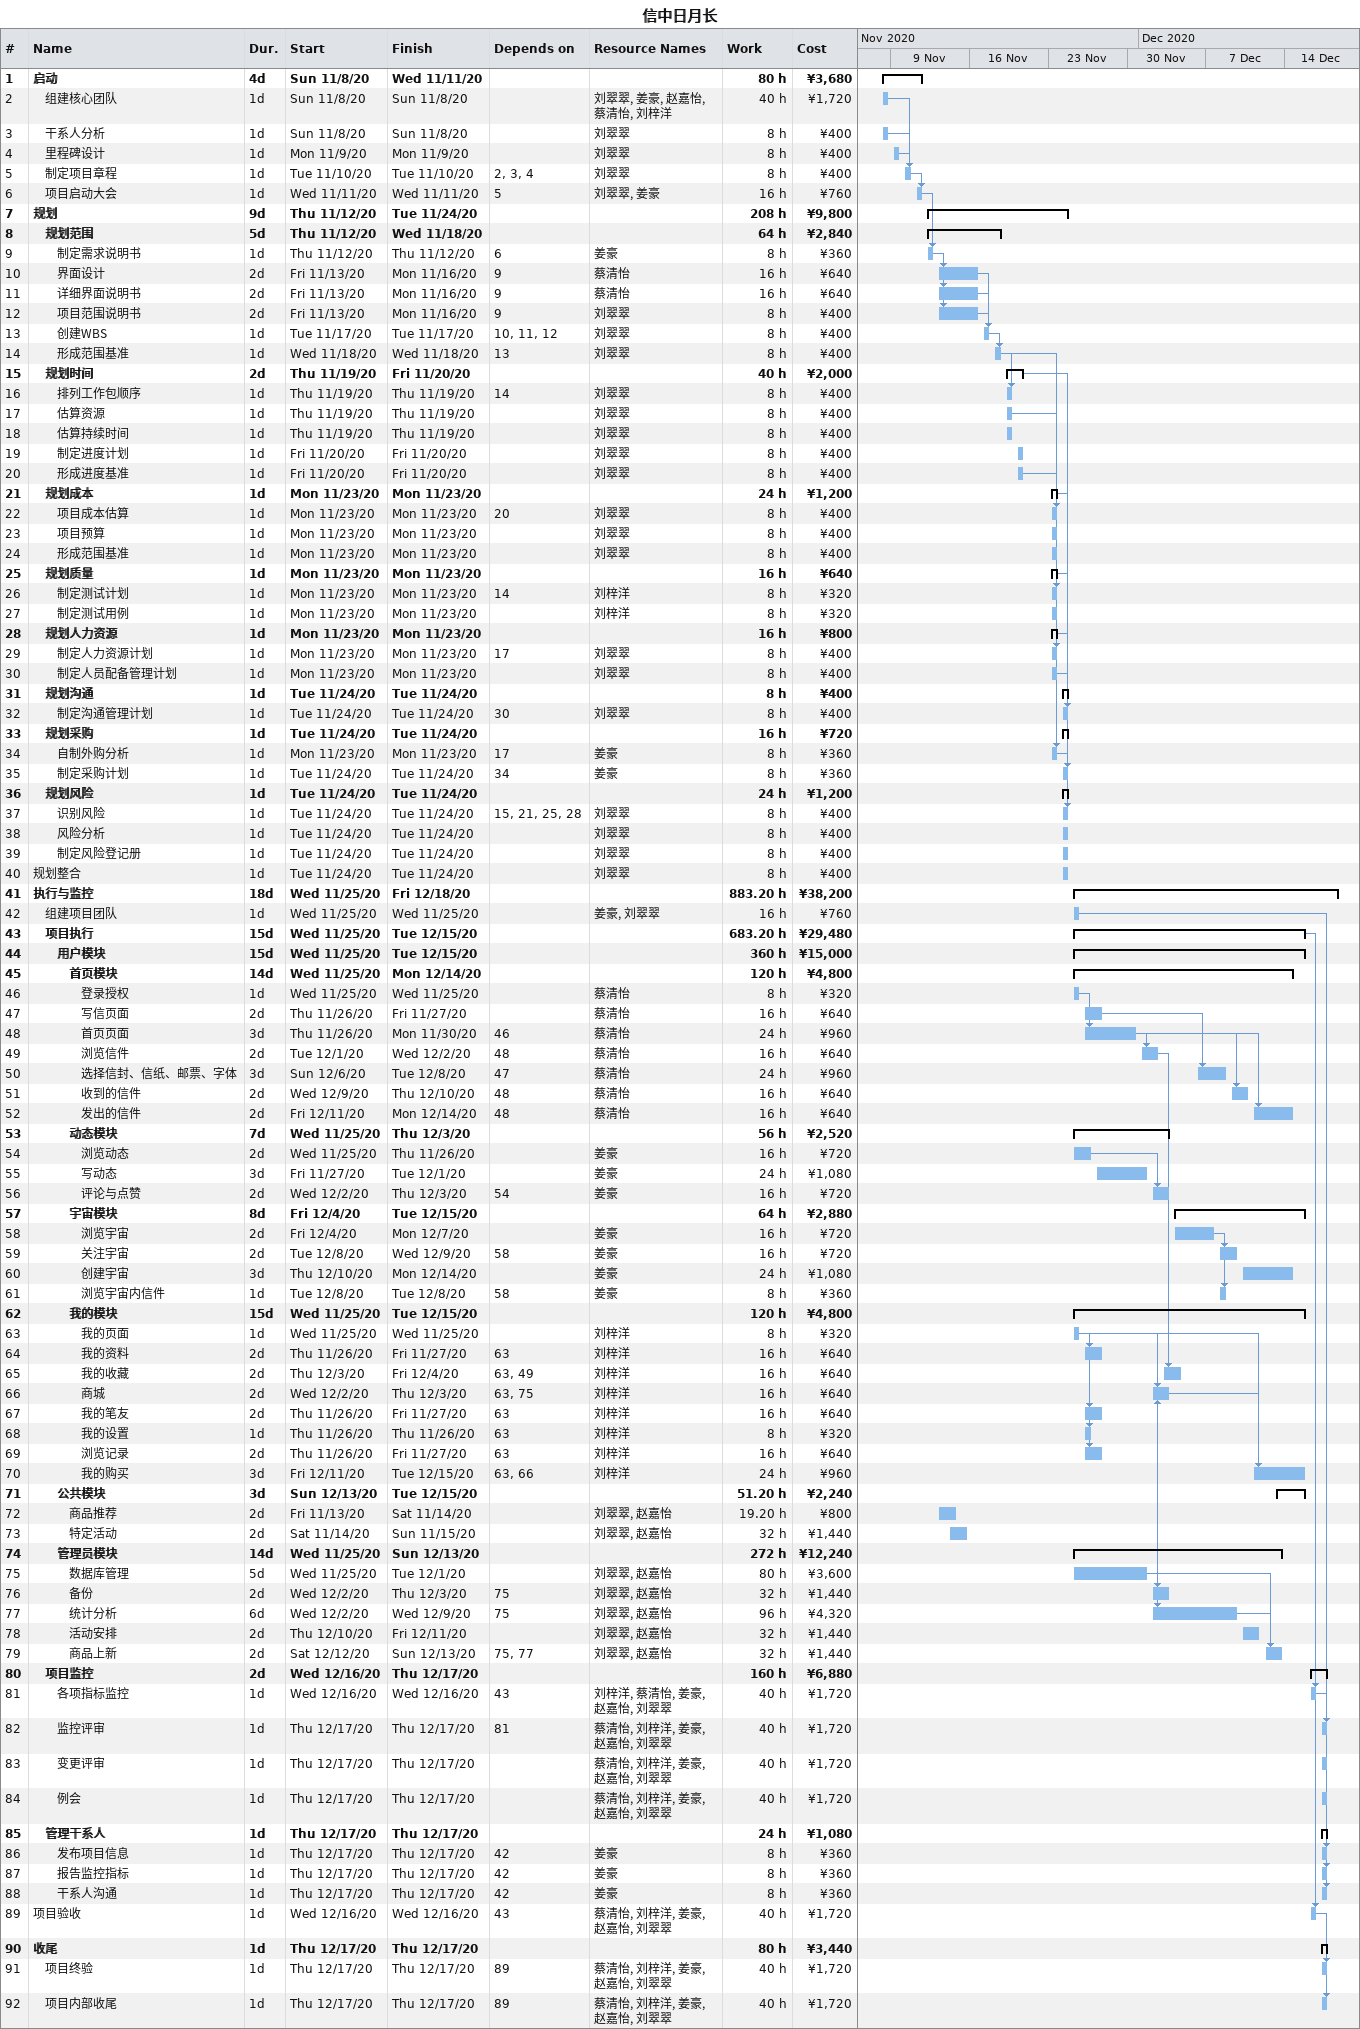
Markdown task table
信中日月长

| ID | Level | Task | Duration | Start | Finish | Predecessors | Resources | Work (h) | Cost (¥) |
|---|---|---|---|---|---|---|---|---|---|
| 1 | 1 | **启动** | 4d | 2020-11-08 | 2020-11-11 |  |  | 80 | 3680 |
| 2 | 2 | 组建核心团队 | 1d | 2020-11-08 | 2020-11-08 |  | 刘翠翠, 姜豪, 赵嘉怡, 蔡清怡, 刘梓洋 | 40 | 1720 |
| 3 | 2 | 干系人分析 | 1d | 2020-11-08 | 2020-11-08 |  | 刘翠翠 | 8 | 400 |
| 4 | 2 | 里程碑设计 | 1d | 2020-11-09 | 2020-11-09 |  | 刘翠翠 | 8 | 400 |
| 5 | 2 | 制定项目章程 | 1d | 2020-11-10 | 2020-11-10 | 2, 3, 4 | 刘翠翠 | 8 | 400 |
| 6 | 2 | 项目启动大会 | 1d | 2020-11-11 | 2020-11-11 | 5 | 刘翠翠, 姜豪 | 16 | 760 |
| 7 | 1 | **规划** | 9d | 2020-11-12 | 2020-11-24 |  |  | 208 | 9800 |
| 8 | 2 | **规划范围** | 5d | 2020-11-12 | 2020-11-18 |  |  | 64 | 2840 |
| 9 | 3 | 制定需求说明书 | 1d | 2020-11-12 | 2020-11-12 | 6 | 姜豪 | 8 | 360 |
| 10 | 3 | 界面设计 | 2d | 2020-11-13 | 2020-11-16 | 9 | 蔡清怡 | 16 | 640 |
| 11 | 3 | 详细界面说明书 | 2d | 2020-11-13 | 2020-11-16 | 9 | 蔡清怡 | 16 | 640 |
| 12 | 3 | 项目范围说明书 | 2d | 2020-11-13 | 2020-11-16 | 9 | 刘翠翠 | 8 | 400 |
| 13 | 3 | 创建WBS | 1d | 2020-11-17 | 2020-11-17 | 10, 11, 12 | 刘翠翠 | 8 | 400 |
| 14 | 3 | 形成范围基准 | 1d | 2020-11-18 | 2020-11-18 | 13 | 刘翠翠 | 8 | 400 |
| 15 | 2 | **规划时间** | 2d | 2020-11-19 | 2020-11-20 |  |  | 40 | 2000 |
| 16 | 3 | 排列工作包顺序 | 1d | 2020-11-19 | 2020-11-19 | 14 | 刘翠翠 | 8 | 400 |
| 17 | 3 | 估算资源 | 1d | 2020-11-19 | 2020-11-19 |  | 刘翠翠 | 8 | 400 |
| 18 | 3 | 估算持续时间 | 1d | 2020-11-19 | 2020-11-19 |  | 刘翠翠 | 8 | 400 |
| 19 | 3 | 制定进度计划 | 1d | 2020-11-20 | 2020-11-20 |  | 刘翠翠 | 8 | 400 |
| 20 | 3 | 形成进度基准 | 1d | 2020-11-20 | 2020-11-20 |  | 刘翠翠 | 8 | 400 |
| 21 | 2 | **规划成本** | 1d | 2020-11-23 | 2020-11-23 |  |  | 24 | 1200 |
| 22 | 3 | 项目成本估算 | 1d | 2020-11-23 | 2020-11-23 | 20 | 刘翠翠 | 8 | 400 |
| 23 | 3 | 项目预算 | 1d | 2020-11-23 | 2020-11-23 |  | 刘翠翠 | 8 | 400 |
| 24 | 3 | 形成范围基准 | 1d | 2020-11-23 | 2020-11-23 |  | 刘翠翠 | 8 | 400 |
| 25 | 2 | **规划质量** | 1d | 2020-11-23 | 2020-11-23 |  |  | 16 | 640 |
| 26 | 3 | 制定测试计划 | 1d | 2020-11-23 | 2020-11-23 | 14 | 刘梓洋 | 8 | 320 |
| 27 | 3 | 制定测试用例 | 1d | 2020-11-23 | 2020-11-23 |  | 刘梓洋 | 8 | 320 |
| 28 | 2 | **规划人力资源** | 1d | 2020-11-23 | 2020-11-23 |  |  | 16 | 800 |
| 29 | 3 | 制定人力资源计划 | 1d | 2020-11-23 | 2020-11-23 | 17 | 刘翠翠 | 8 | 400 |
| 30 | 3 | 制定人员配备管理计划 | 1d | 2020-11-23 | 2020-11-23 |  | 刘翠翠 | 8 | 400 |
| 31 | 2 | **规划沟通** | 1d | 2020-11-24 | 2020-11-24 |  |  | 8 | 400 |
| 32 | 3 | 制定沟通管理计划 | 1d | 2020-11-24 | 2020-11-24 | 30 | 刘翠翠 | 8 | 400 |
| 33 | 2 | **规划采购** | 1d | 2020-11-24 | 2020-11-24 |  |  | 16 | 720 |
| 34 | 3 | 自制外购分析 | 1d | 2020-11-23 | 2020-11-23 | 17 | 姜豪 | 8 | 360 |
| 35 | 3 | 制定采购计划 | 1d | 2020-11-24 | 2020-11-24 | 34 | 姜豪 | 8 | 360 |
| 36 | 2 | **规划风险** | 1d | 2020-11-24 | 2020-11-24 |  |  | 24 | 1200 |
| 37 | 3 | 识别风险 | 1d | 2020-11-24 | 2020-11-24 | 15, 21, 25, 28 | 刘翠翠 | 8 | 400 |
| 38 | 3 | 风险分析 | 1d | 2020-11-24 | 2020-11-24 |  | 刘翠翠 | 8 | 400 |
| 39 | 3 | 制定风险登记册 | 1d | 2020-11-24 | 2020-11-24 |  | 刘翠翠 | 8 | 400 |
| 40 | 1 | 规划整合 | 1d | 2020-11-24 | 2020-11-24 |  | 刘翠翠 | 8 | 400 |
| 41 | 1 | **执行与监控** | 18d | 2020-11-25 | 2020-12-18 |  |  | 883.20 | 38200 |
| 42 | 2 | 组建项目团队 | 1d | 2020-11-25 | 2020-11-25 |  | 姜豪, 刘翠翠 | 16 | 760 |
| 43 | 2 | **项目执行** | 15d | 2020-11-25 | 2020-12-15 |  |  | 683.20 | 29480 |
| 44 | 3 | **用户模块** | 15d | 2020-11-25 | 2020-12-15 |  |  | 360 | 15000 |
| 45 | 4 | **首页模块** | 14d | 2020-11-25 | 2020-12-14 |  |  | 120 | 4800 |
| 46 | 5 | 登录授权 | 1d | 2020-11-25 | 2020-11-25 |  | 蔡清怡 | 8 | 320 |
| 47 | 5 | 写信页面 | 2d | 2020-11-26 | 2020-11-27 |  | 蔡清怡 | 16 | 640 |
| 48 | 5 | 首页页面 | 3d | 2020-11-26 | 2020-11-30 | 46 | 蔡清怡 | 24 | 960 |
| 49 | 5 | 浏览信件 | 2d | 2020-12-01 | 2020-12-02 | 48 | 蔡清怡 | 16 | 640 |
| 50 | 5 | 选择信封、信纸、邮票、字体 | 3d | 2020-12-06 | 2020-12-08 | 47 | 蔡清怡 | 24 | 960 |
| 51 | 5 | 收到的信件 | 2d | 2020-12-09 | 2020-12-10 | 48 | 蔡清怡 | 16 | 640 |
| 52 | 5 | 发出的信件 | 2d | 2020-12-11 | 2020-12-14 | 48 | 蔡清怡 | 16 | 640 |
| 53 | 4 | **动态模块** | 7d | 2020-11-25 | 2020-12-03 |  |  | 56 | 2520 |
| 54 | 5 | 浏览动态 | 2d | 2020-11-25 | 2020-11-26 |  | 姜豪 | 16 | 720 |
| 55 | 5 | 写动态 | 3d | 2020-11-27 | 2020-12-01 |  | 姜豪 | 24 | 1080 |
| 56 | 5 | 评论与点赞 | 2d | 2020-12-02 | 2020-12-03 | 54 | 姜豪 | 16 | 720 |
| 57 | 4 | **宇宙模块** | 8d | 2020-12-04 | 2020-12-15 |  |  | 64 | 2880 |
| 58 | 5 | 浏览宇宙 | 2d | 2020-12-04 | 2020-12-07 |  | 姜豪 | 16 | 720 |
| 59 | 5 | 关注宇宙 | 2d | 2020-12-08 | 2020-12-09 | 58 | 姜豪 | 16 | 720 |
| 60 | 5 | 创建宇宙 | 3d | 2020-12-10 | 2020-12-14 |  | 姜豪 | 24 | 1080 |
| 61 | 5 | 浏览宇宙内信件 | 1d | 2020-12-08 | 2020-12-08 | 58 | 姜豪 | 8 | 360 |
| 62 | 4 | **我的模块** | 15d | 2020-11-25 | 2020-12-15 |  |  | 120 | 4800 |
| 63 | 5 | 我的页面 | 1d | 2020-11-25 | 2020-11-25 |  | 刘梓洋 | 8 | 320 |
| 64 | 5 | 我的资料 | 2d | 2020-11-26 | 2020-11-27 | 63 | 刘梓洋 | 16 | 640 |
| 65 | 5 | 我的收藏 | 2d | 2020-12-03 | 2020-12-04 | 63, 49 | 刘梓洋 | 16 | 640 |
| 66 | 5 | 商城 | 2d | 2020-12-02 | 2020-12-03 | 63, 75 | 刘梓洋 | 16 | 640 |
| 67 | 5 | 我的笔友 | 2d | 2020-11-26 | 2020-11-27 | 63 | 刘梓洋 | 16 | 640 |
| 68 | 5 | 我的设置 | 1d | 2020-11-26 | 2020-11-26 | 63 | 刘梓洋 | 8 | 320 |
| 69 | 5 | 浏览记录 | 2d | 2020-11-26 | 2020-11-27 | 63 | 刘梓洋 | 16 | 640 |
| 70 | 5 | 我的购买 | 3d | 2020-12-11 | 2020-12-15 | 63, 66 | 刘梓洋 | 24 | 960 |
| 71 | 3 | **公共模块** | 3d | 2020-12-13 | 2020-12-15 |  |  | 51.20 | 2240 |
| 72 | 4 | 商品推荐 | 2d | 2020-11-13 | 2020-11-14 |  | 刘翠翠, 赵嘉怡 | 19.20 | 800 |
| 73 | 4 | 特定活动 | 2d | 2020-11-14 | 2020-11-15 |  | 刘翠翠, 赵嘉怡 | 32 | 1440 |
| 74 | 3 | **管理员模块** | 14d | 2020-11-25 | 2020-12-13 |  |  | 272 | 12240 |
| 75 | 4 | 数据库管理 | 5d | 2020-11-25 | 2020-12-01 |  | 刘翠翠, 赵嘉怡 | 80 | 3600 |
| 76 | 4 | 备份 | 2d | 2020-12-02 | 2020-12-03 | 75 | 刘翠翠, 赵嘉怡 | 32 | 1440 |
| 77 | 4 | 统计分析 | 6d | 2020-12-02 | 2020-12-09 | 75 | 刘翠翠, 赵嘉怡 | 96 | 4320 |
| 78 | 4 | 活动安排 | 2d | 2020-12-10 | 2020-12-11 |  | 刘翠翠, 赵嘉怡 | 32 | 1440 |
| 79 | 4 | 商品上新 | 2d | 2020-12-12 | 2020-12-13 | 75, 77 | 刘翠翠, 赵嘉怡 | 32 | 1440 |
| 80 | 2 | **项目监控** | 2d | 2020-12-16 | 2020-12-17 |  |  | 160 | 6880 |
| 81 | 3 | 各项指标监控 | 1d | 2020-12-16 | 2020-12-16 | 43 | 刘梓洋, 蔡清怡, 姜豪, 赵嘉怡, 刘翠翠 | 40 | 1720 |
| 82 | 3 | 监控评审 | 1d | 2020-12-17 | 2020-12-17 | 81 | 蔡清怡, 刘梓洋, 姜豪, 赵嘉怡, 刘翠翠 | 40 | 1720 |
| 83 | 3 | 变更评审 | 1d | 2020-12-17 | 2020-12-17 |  | 蔡清怡, 刘梓洋, 姜豪, 赵嘉怡, 刘翠翠 | 40 | 1720 |
| 84 | 3 | 例会 | 1d | 2020-12-17 | 2020-12-17 |  | 蔡清怡, 刘梓洋, 姜豪, 赵嘉怡, 刘翠翠 | 40 | 1720 |
| 85 | 2 | **管理干系人** | 1d | 2020-12-17 | 2020-12-17 |  |  | 24 | 1080 |
| 86 | 3 | 发布项目信息 | 1d | 2020-12-17 | 2020-12-17 | 42 | 姜豪 | 8 | 360 |
| 87 | 3 | 报告监控指标 | 1d | 2020-12-17 | 2020-12-17 | 42 | 姜豪 | 8 | 360 |
| 88 | 3 | 干系人沟通 | 1d | 2020-12-17 | 2020-12-17 | 42 | 姜豪 | 8 | 360 |
| 89 | 1 | 项目验收 | 1d | 2020-12-16 | 2020-12-16 | 43 | 蔡清怡, 刘梓洋, 姜豪, 赵嘉怡, 刘翠翠 | 40 | 1720 |
| 90 | 1 | **收尾** | 1d | 2020-12-17 | 2020-12-17 |  |  | 80 | 3440 |
| 91 | 2 | 项目终验 | 1d | 2020-12-17 | 2020-12-17 | 89 | 蔡清怡, 刘梓洋, 姜豪, 赵嘉怡, 刘翠翠 | 40 | 1720 |
| 92 | 2 | 项目内部收尾 | 1d | 2020-12-17 | 2020-12-17 | 89 | 蔡清怡, 刘梓洋, 姜豪, 赵嘉怡, 刘翠翠 | 40 | 1720 |
